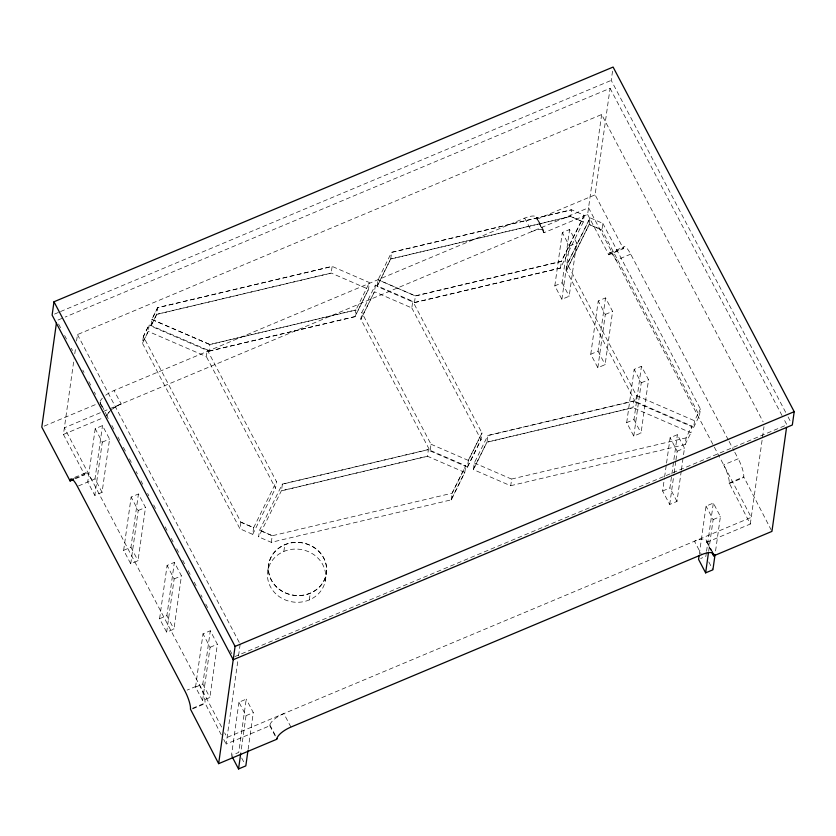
<?xml version="1.0" encoding="UTF-8"?>
<svg xmlns="http://www.w3.org/2000/svg" width="836" height="836" viewBox="0 0 836 836"><rect width="100%" height="100%" fill="white"/><g stroke="black" fill="none" stroke-linecap="round" stroke-linejoin="round"><path stroke-width="0.63" stroke-dasharray="4.18 3.13" d="M75.7 478.61L84.655 474.848L63.431 434.459L74.059 358.843M74.77 353.785L75.679 347.348M76.567 340.983L77.476 334.578L601.648 114.532L763.132 421.846M84.655 474.848L84.749 474.179L74.665 478.411M95.21 428.659L87.728 481.933L94.802 495.393L102.076 492.331L109.568 439.067L102.494 425.608L95.21 428.659L102.285 442.119L94.802 495.393M102.076 492.331L95.001 478.871L102.494 425.608M107.112 416.129L100.121 401.97M157.68 307.732L151.849 319.488L150.919 326.144L156.74 314.388L157.68 307.732L332.132 266.465L331.202 273.132L156.74 314.388M123.655 550.318L131.147 497.044L138.431 493.992L145.506 507.452L138.013 560.726L130.729 563.777L123.655 550.318L130.938 547.256L138.431 493.992M130.729 563.777L138.222 510.503L131.147 497.044M159.592 618.703L167.085 565.429L174.358 562.377L181.433 575.837L173.951 629.111L166.667 632.162L159.592 618.703L166.876 615.651L174.358 562.377M166.667 632.162L174.16 578.899L167.085 565.429M208.958 351.214L354.966 316.687L368.551 289.266L331.15 273.038L156.698 314.305L150.867 326.061L208.958 351.214L209.888 344.557L355.906 310.031L369.439 282.516M195.53 687.087L203.023 633.824L210.296 630.762L217.37 644.222L209.888 697.496L202.605 700.547L195.53 687.087L202.814 684.036L210.296 630.762M202.605 700.547L210.097 647.283L203.023 633.824M221.289 734.854L205.008 703.034A14.588 3.313 67.2 0 0 199.48 684.924L187.159 690.097M240.935 522.228L240.005 528.885L142.402 343.157L148.223 331.39L206.314 356.554L207.255 349.897L149.163 324.734L143.343 336.49L240.935 522.228L253.632 527.715L252.702 534.371L239.953 528.801M290.928 727.048L283.853 713.589A14.588 5.068 -27.7 0 0 269.913 725.084L269.829 725.763L226.138 744.082L237.842 660.806M238.553 655.727L240.172 644.201M238.95 702.209L231.467 755.472L238.751 752.421L246.233 699.147L238.95 702.209L246.024 715.668L240.862 752.452M271.303 542.407L272.243 535.751L452.151 493.198L465.746 465.777L428.345 449.559L282.338 484.086L259.547 530.264L258.606 536.921L281.398 490.742L427.405 456.216L464.806 472.434L451.221 499.855L271.261 542.324L258.564 536.837M267.896 570.34L268.826 563.673M248.135 749.39L253.308 712.617L246.233 699.147M283.843 551.447L284.783 544.79M309.31 599.914L310.25 593.246M208.916 351.13L354.924 316.604L355.906 310.031M325.267 581.02L326.207 574.363M375.395 285.16L374.465 291.816L360.88 319.237L361.81 312.58L375.354 285.066L412.754 301.294L411.814 307.951L374.413 291.733L360.828 319.153L430.101 450.97L431.031 444.303L361.769 312.497M390.694 259.055L391.624 252.399L571.5 209.763L584.239 215.333L583.298 221.989L560.465 268.084L414.457 302.611L377.057 286.393L390.652 258.972L570.56 216.419L583.256 221.906L570.612 216.503L390.694 259.055L377.109 286.476L378.039 279.82L391.582 252.315L571.542 209.846L570.612 216.503M414.457 302.611L415.398 295.954L561.405 261.428L584.239 215.333M451.221 499.855L452.151 493.198M464.806 472.434L465.746 465.777M430.049 450.876L467.449 467.105L468.379 460.437L481.975 433.017L412.702 301.2M474.252 462.904L511.653 479.132L510.712 485.789L473.312 469.571L486.897 442.139L632.904 407.613L690.996 432.766L691.936 426.109L633.845 400.956L487.837 435.483L474.294 462.998L473.364 469.654L486.949 442.234L487.879 435.566L633.887 401.04L632.957 407.696L486.949 442.234M467.449 467.105L481.034 439.673L481.975 433.017M601.648 114.532L587.614 214.424L543.933 232.753L536.952 218.624A14.588 5.068 -27.7 0 0 524.684 218.133L114.083 390.506M543.933 232.753L536.952 218.624M554.822 285.849L562.314 232.575L569.588 229.524L576.662 242.983L569.18 296.247L561.897 299.309L554.822 285.849L562.105 282.787L569.588 229.524M560.465 268.084L561.405 261.428M561.897 299.309L569.379 246.035L562.314 232.575M589.213 224.539L590.153 217.882L567.31 263.977L566.38 270.634L589.213 224.539L601.91 230.025L602.85 223.369L590.101 217.799L567.268 263.894L636.53 395.7L635.6 402.367L566.327 270.55L589.171 224.456L601.868 229.942L699.46 415.68L700.401 409.013L602.798 223.285M587.614 214.424L608.827 254.802L623.395 248.689L595.096 194.84L610.071 88.302L65.198 317.043M785.662 412.326L611.231 80.381L612.767 69.482M590.759 354.234L598.242 300.96L605.525 297.909L612.6 311.368L605.118 364.642L597.834 367.694L590.759 354.234L598.043 351.172L605.525 297.909M608.827 254.802L608.922 254.134L623.489 248.031A14.588 3.313 67.2 0 1 630.699 254.144L728.501 440.269M597.834 367.694L605.316 314.42L598.242 300.96M623.395 248.689L623.489 248.031M626.697 422.619L634.179 369.345L641.463 366.293L648.537 379.753L641.045 433.027L633.772 436.078L626.697 422.619L633.97 419.567L641.463 366.293M633.772 436.078L641.254 382.815L634.179 369.345M681.267 470.971L676.982 501.412L669.709 504.463L662.635 491.004L664.411 478.328M664.589 477.053L666.376 464.367M666.553 463.102L670.117 437.74L677.4 434.678L684.475 448.138L683.221 457.02M676.982 501.412L669.908 487.952L671.695 475.266M671.872 474.002L677.4 434.678M669.709 504.463L673.983 474.033M674.161 472.758L675.77 461.347M675.948 460.072L677.191 451.2L670.117 437.74M681.444 469.707L683.043 458.285M510.671 485.706L685.175 444.533L686.105 437.865L691.884 426.026M635.548 402.273L693.64 427.436L694.58 420.78L700.359 408.929M699.283 554.32L706.054 506.125L713.338 503.063L720.413 516.533L715.24 553.307M710.757 550.234L706.723 541.718A14.588 5.068 -27.7 0 0 694.465 541.226L701.54 554.686M706.378 552.533L705.845 556.337L700.652 558.521M706.556 551.258L713.338 503.063M708.667 551.29L713.129 519.584L706.054 506.125M706.629 542.376L750.31 524.047L729.18 482.989A14.588 3.313 67.2 0 0 723.662 464.879L738.219 458.765L734.572 451.837M771.346 530.243L743.747 476.875A14.588 3.313 67.2 0 0 738.219 458.765M750.31 524.047L763.989 426.715M354.924 316.604L368.509 289.172L369.491 282.599L332.091 266.381L157.628 307.638L151.807 319.404L209.846 344.474L355.854 309.937M253.632 527.715L276.423 481.536M252.702 534.371L275.493 488.193M584.197 215.249L561.353 261.334L415.346 295.871L377.997 279.736L415.398 295.954M452.109 493.115L465.694 465.694M468.338 460.354L481.923 432.933M451.179 499.771L464.764 472.35M467.408 467.01L480.993 439.59M685.175 444.533L690.954 432.682M693.64 427.436L699.418 415.586M609.36 253.005L623.917 246.892M54.518 314.085L59.325 312.068M60.526 311.556L611.231 80.381M57.977 320.063L63.985 317.544M44.172 426.12L97.666 403.663M536.858 219.293L595.096 194.84M63.431 434.459L103.57 417.613M102.285 442.119L109.568 439.067M569.379 246.035L576.662 242.983M74.634 477.398L85.188 473.04M78.521 485.946L95.001 478.871M630.699 254.144L616.132 260.257A14.588 3.313 67.2 0 0 608.922 254.134M138.222 510.503L145.506 507.452M605.316 314.42L612.6 311.368M174.16 578.899L181.433 575.837M641.254 382.815L648.537 379.753M210.097 647.283L217.37 644.222M677.191 451.2L684.475 448.138M234.822 656.615L786.916 424.855L783.29 417.937M662.635 491.004L669.908 487.952M192.688 708.207L205.008 703.034M729.18 482.989L743.747 476.875M192.594 708.876L204.914 703.703M729.086 483.657L743.653 477.544M246.024 715.668L253.308 712.617M713.129 519.584L720.413 516.533M414.416 302.527L560.423 268.001M511.601 479.038L686.105 437.865M636.489 395.616L694.58 420.78M151.849 319.488L209.888 344.557M430.989 444.219L468.379 460.437M240.893 522.145L253.59 527.631M543.797 230.726L536.722 217.266M712.46 551.875L706.493 540.349M788.087 416.934L791.117 422.702M610.071 88.302L782.684 416.788M729.107 441.429L733.966 450.677M706.723 541.718L711.436 550.684M562.105 282.787L569.18 296.247M598.043 351.172L605.118 364.642M633.97 419.567L641.045 433.027M708.792 561.949L712.92 569.797M524.684 218.133L531.78 231.645A14.588 5.068 -27.7 0 1 544.027 232.094M411.772 307.867L481.034 439.673M207.203 349.803L276.465 481.62L275.535 488.276L206.273 356.46M77.476 334.578L239.566 643.051M269.923 725.105L276.998 738.564M100.027 402.638L101.814 406.024M269.819 725.752L276.904 739.233M58.593 324.034L61.018 328.642M64.644 335.56L66.462 339.008M71.311 348.236L72.523 350.535M82.816 370.129L84.028 372.438M88.877 381.655L90.685 385.114M94.322 392.032L95.534 394.341M100.383 403.558L102.201 407.017M106.433 415.084L108.252 418.543M111.888 425.451L114.313 430.07M117.949 436.977L119.757 440.436M123.394 447.354L125.818 451.962M129.455 458.88L131.273 462.339M136.111 471.556L137.323 473.866M140.96 480.784L142.778 484.232M147.617 493.459L148.829 495.758M153.678 504.986L155.496 508.445M165.183 526.879L167.001 530.337M171.244 538.405L173.062 541.864M176.689 548.782L178.507 552.241M182.75 560.308L184.568 563.767M188.204 570.674L190.618 575.293M194.255 582.201L196.073 585.66M200.922 594.887L202.134 597.186M205.76 604.104L207.579 607.563M229.994 650.209L231.802 653.658M130.938 547.256L138.013 560.726M166.876 615.651L173.951 629.111M202.814 684.036L209.888 697.496M241.698 758.033L244.645 763.634M221.613 727.027L64.372 427.802L588.544 207.756L751.25 517.38L227.068 737.425L224.644 732.806M223.714 739.473L226.138 744.082M107.207 415.45A14.588 5.068 -27.7 0 1 121.147 403.955M100.404 401.029A14.588 5.068 -27.7 0 1 102.305 398.25M105.723 395.229A14.588 5.068 -27.7 0 1 114.072 390.496L121.178 404.007A14.588 5.068 -27.7 0 0 107.207 415.461M84.749 474.179A14.588 3.313 67.2 0 1 91.96 480.303M143.384 336.584L142.444 343.241L148.275 331.484L149.205 324.817L143.384 336.584M282.38 484.169L281.45 490.836L427.457 456.299L428.387 449.643L282.38 484.169M272.191 535.667L259.505 530.181L272.243 535.751M277.98 595.713A29.187 26.564 8 0 0 325.308 580.832A29.187 26.564 8 0 0 286.455 550.496A29.187 26.564 8 0 0 277.98 595.713M278.921 589.056A29.187 26.564 8 0 0 326.239 574.175A29.187 26.564 8 0 0 287.396 543.828A29.187 26.564 8 0 0 278.869 588.972A29.187 26.564 8 0 0 326.197 574.081A29.187 26.564 8 0 0 287.344 543.745A29.187 26.564 8 0 0 278.921 589.056"/><path stroke-width="1.25" d="M53.985 301.775L52.114 315.088L233.213 659.719L792.329 425.001L794.2 411.688L613.101 67.058L53.985 301.775L235.083 646.406L218.645 763.665L276.894 739.212L276.988 738.543M56.409 323.135L41.8 427.112L70.099 480.961L73.453 479.55M70.099 480.961L73.547 478.882M247.958 750.665L245.826 765.88L238.542 768.942L240.684 753.717M699.105 555.585L698.562 559.388L705.636 572.859L712.92 569.797L715.062 554.582M705.636 572.859L708.489 552.565M786.561 427.415L771.942 531.393L713.704 555.846L712.032 551.812M235.083 646.406L794.2 411.688M711.938 552.481L713.704 555.846M232.053 756.601L238.542 768.942M218.645 763.665L190.451 709.147A14.588 3.313 67.2 0 0 184.923 691.038L77.403 486.416A14.588 3.313 67.2 0 0 70.193 480.292M276.998 738.564A14.588 5.068 -27.7 0 1 290.938 727.069L701.54 554.686A14.588 5.068 -27.7 0 1 713.798 555.177"/></g></svg>
